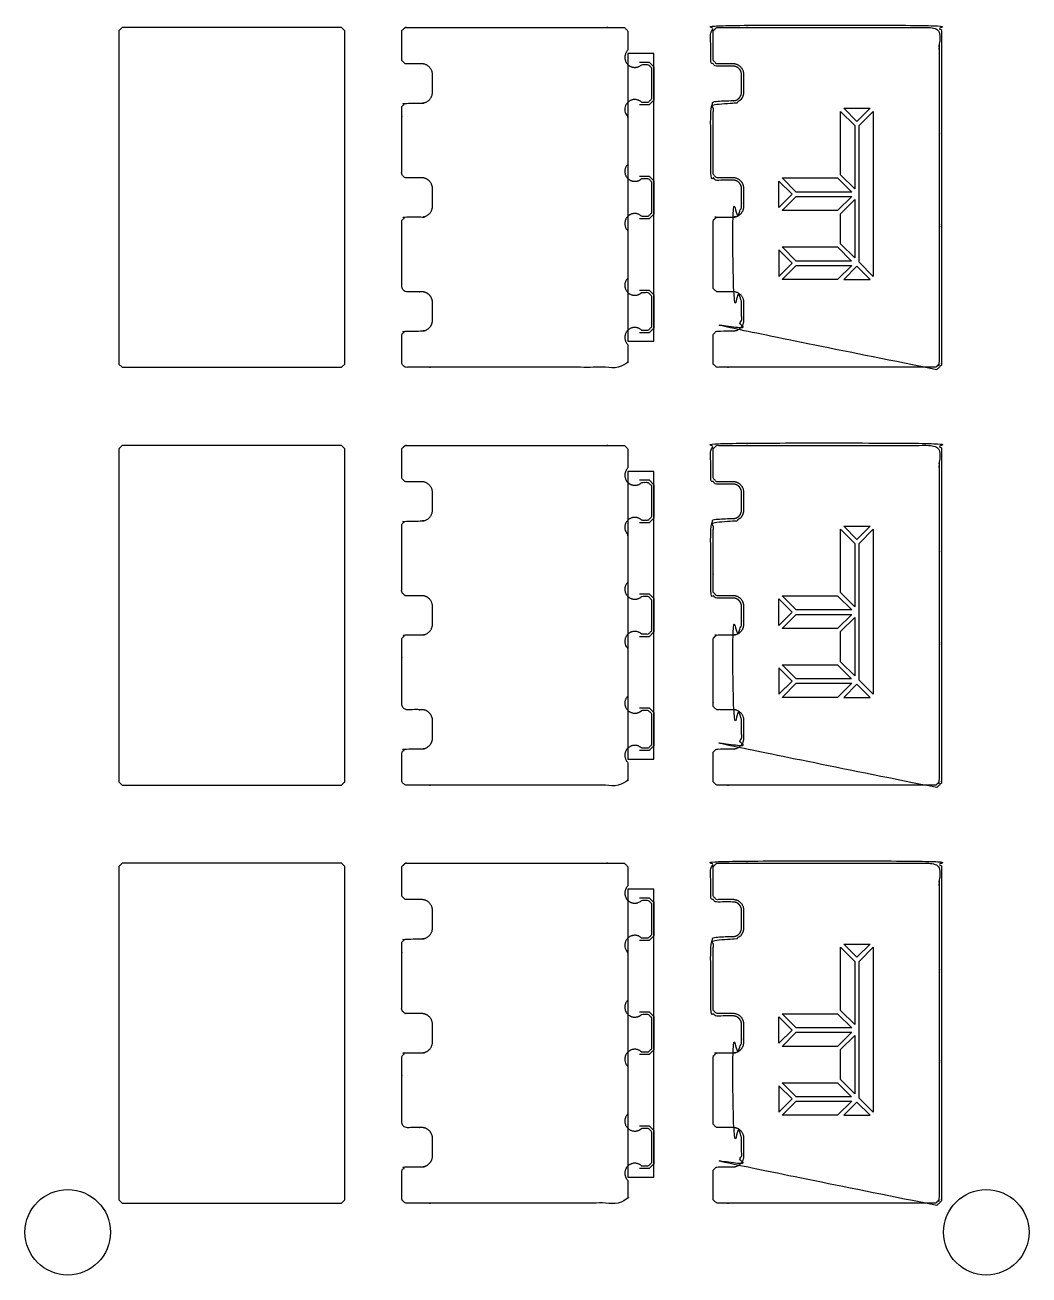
# Model space of a CAD drawing. Header units: millimetres. Extents: x 6 to 413, y 3 to 1248.
# Drawn here: x 202 to 413.3, y 2.7 to 265.9 of the extents above; entities that cross this region are included whole.
import ezdxf

# ---------------------------------------------------------------- set-up
doc = ezdxf.new("R2010")
doc.units = ezdxf.units.MM
doc.header["$MEASUREMENT"] = 0
for name, color, linetype, true_color in [('Cutout - outside - 4mm bit', 18, 'Continuous', 0x000000), ('HOLD DOWN', 40, 'Continuous', 0xffbf00), ('Pocket 0.5mm', 15, 'Continuous', 0xbf3f3f), ('V bit - on - 1.7mm depth', 254, 'Continuous', 0xbfbfff), ('V bit - on -1.2mm depth', 4, 'Continuous', 0x00ffff), ('V-Carve F', 3, 'Continuous', 0x00ff00)]:
    doc.layers.add(name, color=color, linetype=linetype, true_color=true_color)

msp = doc.modelspace()

# ---------------------------------------------------------------- linework, layer by layer
at = {"layer": 'Cutout - outside - 4mm bit'}
for p, q in [((222.42, 265.36), (221.72, 264.66)), ((221.72, 264.66), (221.72, 194.5)), ((268.58, 265.36), (222.42, 265.36)), ((269.28, 264.66), (268.58, 265.36)), ((269.28, 194.5), (269.28, 264.66)), ((221.72, 194.5), (222.42, 193.8)), ((222.42, 193.8), (268.58, 193.8)), ((268.58, 193.8), (269.28, 194.5)), ((222.42, 177.36), (221.72, 176.66)), ((221.72, 176.66), (221.72, 106.5)), ((268.58, 177.36), (222.42, 177.36)), ((269.28, 176.66), (268.58, 177.36)), ((269.28, 106.5), (269.28, 176.66)), ((221.72, 106.5), (222.42, 105.8)), ((222.42, 105.8), (268.58, 105.8)), ((268.58, 105.8), (269.28, 106.5)), ((222.42, 89.36), (221.72, 88.66)), ((221.72, 88.66), (221.72, 18.5)), ((268.58, 89.36), (222.42, 89.36)), ((269.28, 88.66), (268.58, 89.36)), ((269.28, 18.5), (269.28, 88.66)), ((221.72, 18.5), (222.42, 17.8)), ((268.58, 17.8), (269.28, 18.5)), ((222.42, 17.8), (268.58, 17.8))]:
    msp.add_line(p, q, dxfattribs=at)
for points, weights, knots in [([(287.74, 255.43), (287.74, 253.58), (287.74, 251.78), (287.74, 249.45), (285.46, 249.45), (283.77, 249.45), (281.98, 249.45), (281.63, 249.1), (281.28, 248.75), (281.28, 241.58), (281.28, 234.41), (281.63, 234.06), (281.98, 233.71), (283.72, 233.71), (285.46, 233.71), (287.74, 233.71), (287.74, 231.43), (287.74, 229.58), (287.74, 227.78), (287.74, 225.45), (285.46, 225.45), (283.77, 225.45), (281.98, 225.45), (281.63, 225.1), (281.28, 224.75), (281.28, 217.58), (281.28, 210.41), (281.63, 210.06), (281.98, 209.71), (283.72, 209.71), (285.46, 209.71), (287.74, 209.71), (287.74, 207.43), (287.74, 205.58), (287.74, 203.78), (287.74, 201.45), (285.46, 201.45), (283.77, 201.45), (281.98, 201.45), (281.63, 201.1), (281.28, 200.75), (281.28, 197.65), (281.28, 194.5), (281.63, 194.15), (281.98, 193.8), (305.06, 193.8), (328.14, 193.8), (328.49, 194.15), (328.84, 194.5), (328.84, 196.56), (328.84, 198.61), (327.36, 200.1), (328.84, 201.58), (330.33, 203.07), (331.81, 201.58), (332.48, 201.58), (333.14, 201.58), (333.49, 201.93), (333.84, 202.28), (333.84, 205.58), (333.84, 208.88), (333.49, 209.23), (333.14, 209.58), (332.48, 209.58), (331.81, 209.58), (330.33, 208.1), (328.84, 209.58), (327.36, 211.07), (328.84, 212.55), (328.84, 217.58), (328.84, 222.61), (327.36, 224.1), (328.84, 225.58), (330.33, 227.07), (331.81, 225.58), (332.48, 225.58), (333.14, 225.58), (333.49, 225.93), (333.84, 226.28), (333.84, 229.58), (333.84, 232.88), (333.49, 233.23), (333.14, 233.58), (332.48, 233.58), (331.81, 233.58), (330.33, 232.1), (328.84, 233.58), (327.36, 235.07), (328.84, 236.55), (328.84, 241.58), (328.84, 246.61), (327.36, 248.1), (328.84, 249.58), (330.33, 251.07), (331.81, 249.58), (332.48, 249.58), (333.14, 249.58), (333.49, 249.93), (333.84, 250.28), (333.84, 253.58), (333.84, 256.88), (333.49, 257.23), (333.14, 257.58), (332.48, 257.58), (331.81, 257.58), (330.33, 256.1), (328.84, 257.58), (327.36, 259.07), (328.84, 260.55), (328.84, 262.61), (328.84, 264.66), (328.49, 265.01), (328.14, 265.36), (305.06, 265.36), (281.98, 265.36), (281.63, 265.01), (281.28, 264.66), (281.28, 261.51), (281.28, 258.41), (281.63, 258.06), (281.98, 257.71), (283.72, 257.71), (285.46, 257.71), (287.74, 257.71), (287.74, 255.43)], [1, 1, 1, 0.707106781187, 1, 1, 1, 1, 1, 1, 1, 1, 1, 1, 1, 0.707106781187, 1, 1, 1, 0.707106781187, 1, 1, 1, 1, 1, 1, 1, 1, 1, 1, 1, 0.707106781187, 1, 1, 1, 0.707106781187, 1, 1, 1, 1, 1, 1, 1, 1, 1, 1, 1, 1, 1, 1, 1, 0.707106781187, 1, 0.707106781187, 1, 1, 1, 1, 1, 1, 1, 1, 1, 1, 1, 0.707106781187, 1, 0.707106781187, 1, 1, 1, 0.707106781187, 1, 0.707106781187, 1, 1, 1, 1, 1, 1, 1, 1, 1, 1, 1, 0.707106781187, 1, 0.707106781187, 1, 1, 1, 0.707106781187, 1, 0.707106781187, 1, 1, 1, 1, 1, 1, 1, 1, 1, 1, 1, 0.707106781187, 1, 0.707106781187, 1, 1, 1, 1, 1, 1, 1, 1, 1, 1, 1, 1, 1, 1, 1, 0.707106781187, 1], [268.206441, 268.206441, 268.206441, 272.453172, 272.453172, 276.529741, 276.529741, 276.595437, 276.595437, 277.585386, 277.585386, 292.025386, 292.025386, 293.015336, 293.015336, 295.18529, 295.18529, 299.261858, 299.261858, 303.508589, 303.508589, 307.585158, 307.585158, 307.650854, 307.650854, 308.640803, 308.640803, 323.080803, 323.080803, 324.070753, 324.070753, 326.240707, 326.240707, 330.317275, 330.317275, 334.564006, 334.564006, 338.640575, 338.640575, 338.706271, 338.706271, 339.69622, 339.69622, 345.99622, 345.99622, 346.98617, 346.98617, 393.14617, 393.14617, 394.136119, 394.136119, 398.246271, 398.246271, 401.544943, 401.544943, 404.843615, 404.843615, 405.907737, 405.907737, 406.897686, 406.897686, 413.497686, 413.497686, 414.487636, 414.487636, 415.551757, 415.551757, 418.850429, 418.850429, 422.149101, 422.149101, 432.209404, 432.209404, 435.508077, 435.508077, 438.806749, 438.806749, 439.87087, 439.87087, 440.86082, 440.86082, 447.46082, 447.46082, 448.450769, 448.450769, 449.51489, 449.51489, 452.813563, 452.813563, 456.112235, 456.112235, 466.172538, 466.172538, 469.47121, 469.47121, 472.769883, 472.769883, 473.834004, 473.834004, 474.823953, 474.823953, 481.423953, 481.423953, 482.413903, 482.413903, 483.478024, 483.478024, 486.776696, 486.776696, 490.075369, 490.075369, 494.18552, 494.18552, 495.17547, 495.17547, 541.33547, 541.33547, 542.325419, 542.325419, 548.625419, 548.625419, 549.615369, 549.615369, 551.785323, 551.785323, 555.861891, 555.861891, 555.861891]), ([(393.7, 193.8), (394.05, 194.15), (394.4, 194.5), (394.4, 229.58), (394.4, 264.66), (394.05, 265.01), (393.7, 265.36), (370.62, 265.36), (347.54, 265.36), (347.19, 265.01), (346.84, 264.66), (346.84, 261.51), (346.84, 258.41), (347.19, 258.06), (347.54, 257.71), (349.28, 257.71), (351.02, 257.71), (353.3, 257.71), (353.3, 255.43), (353.3, 253.58), (353.3, 251.78), (353.3, 249.45), (351.02, 249.45), (349.28, 249.45), (347.54, 249.45), (347.19, 249.1), (346.84, 248.75), (346.84, 241.58), (346.84, 234.41), (347.19, 234.06), (347.54, 233.71), (349.28, 233.71), (351.02, 233.71), (353.3, 233.71), (353.3, 231.43), (353.3, 229.58), (353.3, 227.78), (353.3, 225.45), (351.02, 225.45), (349.28, 225.45), (347.54, 225.45), (347.19, 225.1), (346.84, 224.75), (346.84, 217.58), (346.84, 210.41), (347.19, 210.06), (347.54, 209.71), (349.28, 209.71), (351.02, 209.71), (353.3, 209.71), (353.3, 207.43), (353.3, 205.58), (353.3, 203.78), (353.3, 201.45), (351.02, 201.45), (349.28, 201.45), (347.54, 201.45), (347.19, 201.1), (346.84, 200.75), (346.84, 197.65), (346.84, 194.5), (347.19, 194.15), (347.54, 193.8), (370.62, 193.8), (393.7, 193.8)], [1, 1, 1, 1, 1, 1, 1, 1, 1, 1, 1, 1, 1, 1, 1, 1, 1, 0.707106781187, 1, 1, 1, 0.707106781187, 1, 1, 1, 1, 1, 1, 1, 1, 1, 1, 1, 0.707106781187, 1, 1, 1, 0.707106781187, 1, 1, 1, 1, 1, 1, 1, 1, 1, 1, 1, 0.707106781187, 1, 1, 1, 0.707106781187, 1, 1, 1, 1, 1, 1, 1, 1, 1, 1, 1], [363.256769, 363.256769, 363.256769, 364.246718, 364.246718, 434.406718, 434.406718, 435.396668, 435.396668, 481.556668, 481.556668, 482.546617, 482.546617, 488.846617, 488.846617, 489.836567, 489.836567, 492.006521, 492.006521, 496.08309, 496.08309, 500.32982, 500.32982, 504.406389, 504.406389, 504.472085, 504.472085, 505.462034, 505.462034, 519.902034, 519.902034, 520.891984, 520.891984, 523.061938, 523.061938, 527.138507, 527.138507, 531.385237, 531.385237, 535.461806, 535.461806, 535.527502, 535.527502, 536.517452, 536.517452, 550.957452, 550.957452, 551.947401, 551.947401, 554.117355, 554.117355, 558.193924, 558.193924, 562.440654, 562.440654, 566.517223, 566.517223, 566.582919, 566.582919, 567.572869, 567.572869, 573.872869, 573.872869, 574.862818, 574.862818, 621.022818, 621.022818, 621.022818]), ([(287.74, 167.43), (287.74, 165.58), (287.74, 163.78), (287.74, 161.45), (285.46, 161.45), (283.77, 161.45), (281.98, 161.45), (281.63, 161.1), (281.28, 160.75), (281.28, 153.58), (281.28, 146.41), (281.63, 146.06), (281.98, 145.71), (283.72, 145.71), (285.46, 145.71), (287.74, 145.71), (287.74, 143.43), (287.74, 141.58), (287.74, 139.78), (287.74, 137.45), (285.46, 137.45), (283.77, 137.45), (281.98, 137.45), (281.63, 137.1), (281.28, 136.75), (281.28, 129.58), (281.28, 122.41), (281.63, 122.06), (281.98, 121.71), (283.72, 121.71), (285.46, 121.71), (287.74, 121.71), (287.74, 119.43), (287.74, 117.58), (287.74, 115.78), (287.74, 113.45), (285.46, 113.45), (283.77, 113.45), (281.98, 113.45), (281.63, 113.1), (281.28, 112.75), (281.28, 109.65), (281.28, 106.5), (281.63, 106.15), (281.98, 105.8), (305.06, 105.8), (328.14, 105.8), (328.49, 106.15), (328.84, 106.5), (328.84, 108.56), (328.84, 110.61), (327.36, 112.1), (328.84, 113.58), (330.33, 115.07), (331.81, 113.58), (332.48, 113.58), (333.14, 113.58), (333.49, 113.93), (333.84, 114.28), (333.84, 117.58), (333.84, 120.88), (333.49, 121.23), (333.14, 121.58), (332.48, 121.58), (331.81, 121.58), (330.33, 120.1), (328.84, 121.58), (327.36, 123.07), (328.84, 124.55), (328.84, 129.58), (328.84, 134.61), (327.36, 136.1), (328.84, 137.58), (330.33, 139.07), (331.81, 137.58), (332.48, 137.58), (333.14, 137.58), (333.49, 137.93), (333.84, 138.28), (333.84, 141.58), (333.84, 144.88), (333.49, 145.23), (333.14, 145.58), (332.48, 145.58), (331.81, 145.58), (330.33, 144.1), (328.84, 145.58), (327.36, 147.07), (328.84, 148.55), (328.84, 153.58), (328.84, 158.61), (327.36, 160.1), (328.84, 161.58), (330.33, 163.07), (331.81, 161.58), (332.48, 161.58), (333.14, 161.58), (333.49, 161.93), (333.84, 162.28), (333.84, 165.58), (333.84, 168.88), (333.49, 169.23), (333.14, 169.58), (332.48, 169.58), (331.81, 169.58), (330.33, 168.1), (328.84, 169.58), (327.36, 171.07), (328.84, 172.55), (328.84, 174.61), (328.84, 176.66), (328.49, 177.01), (328.14, 177.36), (305.06, 177.36), (281.98, 177.36), (281.63, 177.01), (281.28, 176.66), (281.28, 173.51), (281.28, 170.41), (281.63, 170.06), (281.98, 169.71), (283.72, 169.71), (285.46, 169.71), (287.74, 169.71), (287.74, 167.43)], [1, 1, 1, 0.707106781187, 1, 1, 1, 1, 1, 1, 1, 1, 1, 1, 1, 0.707106781187, 1, 1, 1, 0.707106781187, 1, 1, 1, 1, 1, 1, 1, 1, 1, 1, 1, 0.707106781187, 1, 1, 1, 0.707106781187, 1, 1, 1, 1, 1, 1, 1, 1, 1, 1, 1, 1, 1, 1, 1, 0.707106781187, 1, 0.707106781187, 1, 1, 1, 1, 1, 1, 1, 1, 1, 1, 1, 0.707106781187, 1, 0.707106781187, 1, 1, 1, 0.707106781187, 1, 0.707106781187, 1, 1, 1, 1, 1, 1, 1, 1, 1, 1, 1, 0.707106781187, 1, 0.707106781187, 1, 1, 1, 0.707106781187, 1, 0.707106781187, 1, 1, 1, 1, 1, 1, 1, 1, 1, 1, 1, 0.707106781187, 1, 0.707106781187, 1, 1, 1, 1, 1, 1, 1, 1, 1, 1, 1, 1, 1, 1, 1, 0.707106781187, 1], [268.206441, 268.206441, 268.206441, 272.453172, 272.453172, 276.529741, 276.529741, 276.595437, 276.595437, 277.585386, 277.585386, 292.025386, 292.025386, 293.015336, 293.015336, 295.18529, 295.18529, 299.261858, 299.261858, 303.508589, 303.508589, 307.585158, 307.585158, 307.650854, 307.650854, 308.640803, 308.640803, 323.080803, 323.080803, 324.070753, 324.070753, 326.240707, 326.240707, 330.317275, 330.317275, 334.564006, 334.564006, 338.640575, 338.640575, 338.706271, 338.706271, 339.69622, 339.69622, 345.99622, 345.99622, 346.98617, 346.98617, 393.14617, 393.14617, 394.136119, 394.136119, 398.246271, 398.246271, 401.544943, 401.544943, 404.843615, 404.843615, 405.907737, 405.907737, 406.897686, 406.897686, 413.497686, 413.497686, 414.487636, 414.487636, 415.551757, 415.551757, 418.850429, 418.850429, 422.149101, 422.149101, 432.209404, 432.209404, 435.508077, 435.508077, 438.806749, 438.806749, 439.87087, 439.87087, 440.86082, 440.86082, 447.46082, 447.46082, 448.450769, 448.450769, 449.51489, 449.51489, 452.813563, 452.813563, 456.112235, 456.112235, 466.172538, 466.172538, 469.47121, 469.47121, 472.769883, 472.769883, 473.834004, 473.834004, 474.823953, 474.823953, 481.423953, 481.423953, 482.413903, 482.413903, 483.478024, 483.478024, 486.776696, 486.776696, 490.075369, 490.075369, 494.18552, 494.18552, 495.17547, 495.17547, 541.33547, 541.33547, 542.325419, 542.325419, 548.625419, 548.625419, 549.615369, 549.615369, 551.785323, 551.785323, 555.861891, 555.861891, 555.861891]), ([(393.7, 105.8), (394.05, 106.15), (394.4, 106.5), (394.4, 141.58), (394.4, 176.66), (394.05, 177.01), (393.7, 177.36), (370.62, 177.36), (347.54, 177.36), (347.19, 177.01), (346.84, 176.66), (346.84, 173.51), (346.84, 170.41), (347.19, 170.06), (347.54, 169.71), (349.28, 169.71), (351.02, 169.71), (353.3, 169.71), (353.3, 167.43), (353.3, 165.58), (353.3, 163.78), (353.3, 161.45), (351.02, 161.45), (349.28, 161.45), (347.54, 161.45), (347.19, 161.1), (346.84, 160.75), (346.84, 153.58), (346.84, 146.41), (347.19, 146.06), (347.54, 145.71), (349.28, 145.71), (351.02, 145.71), (353.3, 145.71), (353.3, 143.43), (353.3, 141.58), (353.3, 139.78), (353.3, 137.45), (351.02, 137.45), (349.28, 137.45), (347.54, 137.45), (347.19, 137.1), (346.84, 136.75), (346.84, 129.58), (346.84, 122.41), (347.19, 122.06), (347.54, 121.71), (349.28, 121.71), (351.02, 121.71), (353.3, 121.71), (353.3, 119.43), (353.3, 117.58), (353.3, 115.78), (353.3, 113.45), (351.02, 113.45), (349.28, 113.45), (347.54, 113.45), (347.19, 113.1), (346.84, 112.75), (346.84, 109.65), (346.84, 106.5), (347.19, 106.15), (347.54, 105.8), (370.62, 105.8), (393.7, 105.8)], [1, 1, 1, 1, 1, 1, 1, 1, 1, 1, 1, 1, 1, 1, 1, 1, 1, 0.707106781187, 1, 1, 1, 0.707106781187, 1, 1, 1, 1, 1, 1, 1, 1, 1, 1, 1, 0.707106781187, 1, 1, 1, 0.707106781187, 1, 1, 1, 1, 1, 1, 1, 1, 1, 1, 1, 0.707106781187, 1, 1, 1, 0.707106781187, 1, 1, 1, 1, 1, 1, 1, 1, 1, 1, 1], [363.256769, 363.256769, 363.256769, 364.246718, 364.246718, 434.406718, 434.406718, 435.396668, 435.396668, 481.556668, 481.556668, 482.546617, 482.546617, 488.846617, 488.846617, 489.836567, 489.836567, 492.006521, 492.006521, 496.08309, 496.08309, 500.32982, 500.32982, 504.406389, 504.406389, 504.472085, 504.472085, 505.462034, 505.462034, 519.902034, 519.902034, 520.891984, 520.891984, 523.061938, 523.061938, 527.138507, 527.138507, 531.385237, 531.385237, 535.461806, 535.461806, 535.527502, 535.527502, 536.517452, 536.517452, 550.957452, 550.957452, 551.947401, 551.947401, 554.117355, 554.117355, 558.193924, 558.193924, 562.440654, 562.440654, 566.517223, 566.517223, 566.582919, 566.582919, 567.572869, 567.572869, 573.872869, 573.872869, 574.862818, 574.862818, 621.022818, 621.022818, 621.022818]), ([(287.74, 79.43), (287.74, 77.58), (287.74, 75.78), (287.74, 73.45), (285.46, 73.45), (283.77, 73.45), (281.98, 73.45), (281.63, 73.1), (281.28, 72.75), (281.28, 65.58), (281.28, 58.41), (281.63, 58.06), (281.98, 57.71), (283.72, 57.71), (285.46, 57.71), (287.74, 57.71), (287.74, 55.43), (287.74, 53.58), (287.74, 51.78), (287.74, 49.45), (285.46, 49.45), (283.77, 49.45), (281.98, 49.45), (281.63, 49.1), (281.28, 48.75), (281.28, 41.58), (281.28, 34.41), (281.63, 34.06), (281.98, 33.71), (283.72, 33.71), (285.46, 33.71), (287.74, 33.71), (287.74, 31.43), (287.74, 29.58), (287.74, 27.78), (287.74, 25.45), (285.46, 25.45), (283.77, 25.45), (281.98, 25.45), (281.63, 25.1), (281.28, 24.75), (281.28, 21.65), (281.28, 18.5), (281.63, 18.15), (281.98, 17.8), (305.06, 17.8), (328.14, 17.8), (328.49, 18.15), (328.84, 18.5), (328.84, 20.56), (328.84, 22.61), (327.36, 24.1), (328.84, 25.58), (330.33, 27.07), (331.81, 25.58), (332.48, 25.58), (333.14, 25.58), (333.49, 25.93), (333.84, 26.28), (333.84, 29.58), (333.84, 32.88), (333.49, 33.23), (333.14, 33.58), (332.48, 33.58), (331.81, 33.58), (330.33, 32.1), (328.84, 33.58), (327.36, 35.07), (328.84, 36.55), (328.84, 41.58), (328.84, 46.61), (327.36, 48.1), (328.84, 49.58), (330.33, 51.07), (331.81, 49.58), (332.48, 49.58), (333.14, 49.58), (333.49, 49.93), (333.84, 50.28), (333.84, 53.58), (333.84, 56.88), (333.49, 57.23), (333.14, 57.58), (332.48, 57.58), (331.81, 57.58), (330.33, 56.1), (328.84, 57.58), (327.36, 59.07), (328.84, 60.55), (328.84, 65.58), (328.84, 70.61), (327.36, 72.1), (328.84, 73.58), (330.33, 75.07), (331.81, 73.58), (332.48, 73.58), (333.14, 73.58), (333.49, 73.93), (333.84, 74.28), (333.84, 77.58), (333.84, 80.88), (333.49, 81.23), (333.14, 81.58), (332.48, 81.58), (331.81, 81.58), (330.33, 80.1), (328.84, 81.58), (327.36, 83.07), (328.84, 84.55), (328.84, 86.61), (328.84, 88.66), (328.49, 89.01), (328.14, 89.36), (305.06, 89.36), (281.98, 89.36), (281.63, 89.01), (281.28, 88.66), (281.28, 85.51), (281.28, 82.41), (281.63, 82.06), (281.98, 81.71), (283.72, 81.71), (285.46, 81.71), (287.74, 81.71), (287.74, 79.43)], [1, 1, 1, 0.707106781187, 1, 1, 1, 1, 1, 1, 1, 1, 1, 1, 1, 0.707106781187, 1, 1, 1, 0.707106781187, 1, 1, 1, 1, 1, 1, 1, 1, 1, 1, 1, 0.707106781187, 1, 1, 1, 0.707106781187, 1, 1, 1, 1, 1, 1, 1, 1, 1, 1, 1, 1, 1, 1, 1, 0.707106781187, 1, 0.707106781187, 1, 1, 1, 1, 1, 1, 1, 1, 1, 1, 1, 0.707106781187, 1, 0.707106781187, 1, 1, 1, 0.707106781187, 1, 0.707106781187, 1, 1, 1, 1, 1, 1, 1, 1, 1, 1, 1, 0.707106781187, 1, 0.707106781187, 1, 1, 1, 0.707106781187, 1, 0.707106781187, 1, 1, 1, 1, 1, 1, 1, 1, 1, 1, 1, 0.707106781187, 1, 0.707106781187, 1, 1, 1, 1, 1, 1, 1, 1, 1, 1, 1, 1, 1, 1, 1, 0.707106781187, 1], [268.206441, 268.206441, 268.206441, 272.453172, 272.453172, 276.529741, 276.529741, 276.595437, 276.595437, 277.585386, 277.585386, 292.025386, 292.025386, 293.015336, 293.015336, 295.18529, 295.18529, 299.261858, 299.261858, 303.508589, 303.508589, 307.585158, 307.585158, 307.650854, 307.650854, 308.640803, 308.640803, 323.080803, 323.080803, 324.070753, 324.070753, 326.240707, 326.240707, 330.317275, 330.317275, 334.564006, 334.564006, 338.640575, 338.640575, 338.706271, 338.706271, 339.69622, 339.69622, 345.99622, 345.99622, 346.98617, 346.98617, 393.14617, 393.14617, 394.136119, 394.136119, 398.246271, 398.246271, 401.544943, 401.544943, 404.843615, 404.843615, 405.907737, 405.907737, 406.897686, 406.897686, 413.497686, 413.497686, 414.487636, 414.487636, 415.551757, 415.551757, 418.850429, 418.850429, 422.149101, 422.149101, 432.209404, 432.209404, 435.508077, 435.508077, 438.806749, 438.806749, 439.87087, 439.87087, 440.86082, 440.86082, 447.46082, 447.46082, 448.450769, 448.450769, 449.51489, 449.51489, 452.813563, 452.813563, 456.112235, 456.112235, 466.172538, 466.172538, 469.47121, 469.47121, 472.769883, 472.769883, 473.834004, 473.834004, 474.823953, 474.823953, 481.423953, 481.423953, 482.413903, 482.413903, 483.478024, 483.478024, 486.776696, 486.776696, 490.075369, 490.075369, 494.18552, 494.18552, 495.17547, 495.17547, 541.33547, 541.33547, 542.325419, 542.325419, 548.625419, 548.625419, 549.615369, 549.615369, 551.785323, 551.785323, 555.861891, 555.861891, 555.861891]), ([(393.7, 17.8), (394.05, 18.15), (394.4, 18.5), (394.4, 53.58), (394.4, 88.66), (394.05, 89.01), (393.7, 89.36), (370.62, 89.36), (347.54, 89.36), (347.19, 89.01), (346.84, 88.66), (346.84, 85.51), (346.84, 82.41), (347.19, 82.06), (347.54, 81.71), (349.28, 81.71), (351.02, 81.71), (353.3, 81.71), (353.3, 79.43), (353.3, 77.58), (353.3, 75.78), (353.3, 73.45), (351.02, 73.45), (349.28, 73.45), (347.54, 73.45), (347.19, 73.1), (346.84, 72.75), (346.84, 65.58), (346.84, 58.41), (347.19, 58.06), (347.54, 57.71), (349.28, 57.71), (351.02, 57.71), (353.3, 57.71), (353.3, 55.43), (353.3, 53.58), (353.3, 51.78), (353.3, 49.45), (351.02, 49.45), (349.28, 49.45), (347.54, 49.45), (347.19, 49.1), (346.84, 48.75), (346.84, 41.58), (346.84, 34.41), (347.19, 34.06), (347.54, 33.71), (349.28, 33.71), (351.02, 33.71), (353.3, 33.71), (353.3, 31.43), (353.3, 29.58), (353.3, 27.78), (353.3, 25.45), (351.02, 25.45), (349.28, 25.45), (347.54, 25.45), (347.19, 25.1), (346.84, 24.75), (346.84, 21.65), (346.84, 18.5), (347.19, 18.15), (347.54, 17.8), (370.62, 17.8), (393.7, 17.8)], [1, 1, 1, 1, 1, 1, 1, 1, 1, 1, 1, 1, 1, 1, 1, 1, 1, 0.707106781187, 1, 1, 1, 0.707106781187, 1, 1, 1, 1, 1, 1, 1, 1, 1, 1, 1, 0.707106781187, 1, 1, 1, 0.707106781187, 1, 1, 1, 1, 1, 1, 1, 1, 1, 1, 1, 0.707106781187, 1, 1, 1, 0.707106781187, 1, 1, 1, 1, 1, 1, 1, 1, 1, 1, 1], [363.256769, 363.256769, 363.256769, 364.246718, 364.246718, 434.406718, 434.406718, 435.396668, 435.396668, 481.556668, 481.556668, 482.546617, 482.546617, 488.846617, 488.846617, 489.836567, 489.836567, 492.006521, 492.006521, 496.08309, 496.08309, 500.32982, 500.32982, 504.406389, 504.406389, 504.472085, 504.472085, 505.462034, 505.462034, 519.902034, 519.902034, 520.891984, 520.891984, 523.061938, 523.061938, 527.138507, 527.138507, 531.385237, 531.385237, 535.461806, 535.461806, 535.527502, 535.527502, 536.517452, 536.517452, 550.957452, 550.957452, 551.947401, 551.947401, 554.117355, 554.117355, 558.193924, 558.193924, 562.440654, 562.440654, 566.517223, 566.517223, 566.582919, 566.582919, 567.572869, 567.572869, 573.872869, 573.872869, 574.862818, 574.862818, 621.022818, 621.022818, 621.022818])]:
    msp.add_rational_spline(points, weights, degree=2, knots=knots, dxfattribs=at)
at = {"layer": 'HOLD DOWN'}
for centre in [(210.95, 11.66), (404.32, 11.66)]:
    msp.add_circle(centre, 9, dxfattribs=at)
at = {"layer": 'Pocket 0.5mm'}
for points in [[(328.84, 259.88), (328.84, 199.28), (334.34, 199.28), (334.34, 259.88)], [(328.84, 171.88), (328.84, 111.28), (334.34, 111.28), (334.34, 171.88)], [(328.84, 83.88), (328.84, 23.28), (334.34, 23.28), (334.34, 83.88)]]:
    msp.add_lwpolyline(points, close=True, dxfattribs=at)
at = {"layer": 'V bit - on - 1.7mm depth'}
for p, q in [((331.31, 258.08), (333.35, 258.08)), ((333.35, 258.08), (334.34, 257.09)), ((334.34, 257.09), (334.34, 250.07)), ((334.34, 250.07), (333.35, 249.08)), ((333.35, 249.08), (331.31, 249.08)), ((331.31, 234.08), (333.35, 234.08)), ((333.35, 234.08), (334.34, 233.09)), ((334.34, 233.09), (334.34, 226.07)), ((333.35, 225.08), (331.31, 225.08)), ((334.34, 226.07), (333.35, 225.08)), ((331.31, 210.08), (333.35, 210.08)), ((333.35, 210.08), (334.34, 209.09)), ((334.34, 209.09), (334.34, 202.07)), ((333.35, 201.08), (331.31, 201.08)), ((334.34, 202.07), (333.35, 201.08)), ((331.31, 170.08), (333.35, 170.08)), ((333.35, 170.08), (334.34, 169.09)), ((334.34, 169.09), (334.34, 162.07)), ((333.35, 161.08), (331.31, 161.08)), ((334.34, 162.07), (333.35, 161.08)), ((331.31, 146.08), (333.35, 146.08)), ((333.35, 146.08), (334.34, 145.09)), ((334.34, 145.09), (334.34, 138.07)), ((333.35, 137.08), (331.31, 137.08)), ((334.34, 138.07), (333.35, 137.08)), ((331.31, 122.08), (333.35, 122.08)), ((333.35, 122.08), (334.34, 121.09)), ((334.34, 121.09), (334.34, 114.07)), ((334.34, 114.07), (333.35, 113.08)), ((333.35, 113.08), (331.31, 113.08)), ((331.31, 82.08), (333.35, 82.08)), ((333.35, 82.08), (334.34, 81.09)), ((334.34, 81.09), (334.34, 74.07)), ((334.34, 74.07), (333.35, 73.08)), ((333.35, 73.08), (331.31, 73.08)), ((331.31, 58.08), (333.35, 58.08)), ((333.35, 58.08), (334.34, 57.09)), ((334.34, 57.09), (334.34, 50.07)), ((334.34, 50.07), (333.35, 49.08)), ((333.35, 49.08), (331.31, 49.08)), ((331.31, 34.08), (333.35, 34.08)), ((333.35, 34.08), (334.34, 33.09)), ((334.34, 33.09), (334.34, 26.07)), ((333.35, 25.08), (331.31, 25.08)), ((334.34, 26.07), (333.35, 25.08))]:
    msp.add_line(p, q, dxfattribs=at)
at = {"layer": 'V bit - on -1.2mm depth'}
for points in [[(393.91, 193.3), (394.41, 193.8), (394.9, 194.29), (394.9, 229.58), (394.9, 264.87), (394.41, 265.36), (393.91, 265.86), (370.62, 265.86), (347.34, 265.86), (346.84, 265.36), (346.34, 264.87), (346.34, 261.51), (346.34, 258.2), (346.84, 257.71), (347.34, 257.21), (349.18, 257.21), (351.02, 257.21), (352.8, 257.21), (352.8, 255.43), (352.8, 253.58), (352.8, 251.78), (352.8, 249.95), (351.02, 249.95), (349.18, 249.95), (347.34, 249.95), (346.84, 249.45), (346.34, 248.96), (346.34, 241.58), (346.34, 234.2), (346.84, 233.71), (347.34, 233.21), (349.18, 233.21), (351.02, 233.21), (352.8, 233.21), (352.8, 231.43), (352.8, 229.58), (352.8, 227.78), (352.8, 225.95), (351.02, 225.95), (349.18, 225.95), (347.34, 225.95), (346.84, 225.45), (346.34, 224.96), (346.34, 217.58), (346.34, 210.2), (346.84, 209.71), (347.34, 209.21), (349.18, 209.21), (351.02, 209.21), (352.8, 209.21), (352.8, 207.43), (352.8, 205.58), (352.8, 203.78), (352.8, 201.95), (351.02, 201.95), (349.18, 201.95), (347.34, 201.95), (346.84, 201.45), (346.34, 200.96), (346.34, 197.65), (346.34, 194.29), (346.84, 193.8), (347.34, 193.3), (370.62, 193.3), (393.91, 193.3)], [(393.91, 105.3), (394.41, 105.8), (394.9, 106.29), (394.9, 141.58), (394.9, 176.87), (394.41, 177.36), (393.91, 177.86), (370.62, 177.86), (347.34, 177.86), (346.84, 177.36), (346.34, 176.87), (346.34, 173.51), (346.34, 170.2), (346.84, 169.71), (347.34, 169.21), (349.18, 169.21), (351.02, 169.21), (352.8, 169.21), (352.8, 167.43), (352.8, 165.58), (352.8, 163.78), (352.8, 161.95), (351.02, 161.95), (349.18, 161.95), (347.34, 161.95), (346.84, 161.45), (346.34, 160.96), (346.34, 153.58), (346.34, 146.2), (346.84, 145.71), (347.34, 145.21), (349.18, 145.21), (351.02, 145.21), (352.8, 145.21), (352.8, 143.43), (352.8, 141.58), (352.8, 139.78), (352.8, 137.95), (351.02, 137.95), (349.18, 137.95), (347.34, 137.95), (346.84, 137.45), (346.34, 136.96), (346.34, 129.58), (346.34, 122.2), (346.84, 121.71), (347.34, 121.21), (349.18, 121.21), (351.02, 121.21), (352.8, 121.21), (352.8, 119.43), (352.8, 117.58), (352.8, 115.78), (352.8, 113.95), (351.02, 113.95), (349.18, 113.95), (347.34, 113.95), (346.84, 113.45), (346.34, 112.96), (346.34, 109.65), (346.34, 106.29), (346.84, 105.8), (347.34, 105.3), (370.62, 105.3), (393.91, 105.3)], [(393.91, 17.3), (394.41, 17.8), (394.9, 18.29), (394.9, 53.58), (394.9, 88.87), (394.41, 89.36), (393.91, 89.86), (370.62, 89.86), (347.34, 89.86), (346.84, 89.36), (346.34, 88.87), (346.34, 85.51), (346.34, 82.2), (346.84, 81.71), (347.34, 81.21), (349.18, 81.21), (351.02, 81.21), (352.8, 81.21), (352.8, 79.43), (352.8, 77.58), (352.8, 75.78), (352.8, 73.95), (351.02, 73.95), (349.18, 73.95), (347.34, 73.95), (346.84, 73.45), (346.34, 72.96), (346.34, 65.58), (346.34, 58.2), (346.84, 57.71), (347.34, 57.21), (349.18, 57.21), (351.02, 57.21), (352.8, 57.21), (352.8, 55.43), (352.8, 53.58), (352.8, 51.78), (352.8, 49.95), (351.02, 49.95), (349.18, 49.95), (347.34, 49.95), (346.84, 49.45), (346.34, 48.96), (346.34, 41.58), (346.34, 34.2), (346.84, 33.71), (347.34, 33.21), (349.18, 33.21), (351.02, 33.21), (352.8, 33.21), (352.8, 31.43), (352.8, 29.58), (352.8, 27.78), (352.8, 25.95), (351.02, 25.95), (349.18, 25.95), (347.34, 25.95), (346.84, 25.45), (346.34, 24.96), (346.34, 21.65), (346.34, 18.29), (346.84, 17.8), (347.34, 17.3), (370.62, 17.3), (393.91, 17.3)]]:
    msp.add_rational_spline(points, [1, 1, 1, 1, 1, 1, 1, 1, 1, 1, 1, 1, 1, 1, 1, 1, 1, 0.707106781187, 1, 1, 1, 0.707106781187, 1, 1, 1, 1, 1, 1, 1, 1, 1, 1, 1, 0.707106781187, 1, 1, 1, 0.707106781187, 1, 1, 1, 1, 1, 1, 1, 1, 1, 1, 1, 0.707106781187, 1, 1, 1, 0.707106781187, 1, 1, 1, 1, 1, 1, 1, 1, 1, 1, 1], degree=2, knots=[115.144816, 115.144816, 115.144816, 115.351923, 115.351923, 188.02996, 188.02996, 188.237067, 188.237067, 188.444174, 188.444174, 188.65128, 188.65128, 188.858387, 188.858387, 189.065494, 189.065494, 189.272601, 189.272601, 193.495477, 193.495477, 197.894622, 197.894622, 202.117499, 202.117499, 202.185553, 202.185553, 202.39266, 202.39266, 202.599766, 202.599766, 202.806873, 202.806873, 203.01398, 203.01398, 207.236856, 207.236856, 211.636002, 211.636002, 215.858878, 215.858878, 215.926932, 215.926932, 216.134039, 216.134039, 216.341146, 216.341146, 216.548253, 216.548253, 216.755359, 216.755359, 220.978236, 220.978236, 225.377381, 225.377381, 229.600257, 229.600257, 229.668312, 229.668312, 229.875418, 229.875418, 230.082525, 230.082525, 230.289632, 230.289632, 230.496739, 230.496739, 230.496739], dxfattribs=at)
at = {"layer": 'V-Carve F'}
for p, q in [((373.66, 234.35), (373.66, 247.69)), ((373.66, 247.69), (376.64, 244.71)), ((377.1, 245.56), (374.31, 248.34)), ((374.31, 248.34), (379.88, 248.34)), ((379.88, 248.34), (377.1, 245.56)), ((377.56, 244.71), (380.54, 247.69)), ((380.54, 247.69), (380.54, 212.94)), ((376.64, 244.71), (376.64, 231.38)), ((377.56, 215.91), (377.56, 244.71)), ((376.64, 231.38), (373.66, 234.35)), ((360.68, 233.03), (363.48, 230.24)), ((360.68, 227.45), (360.68, 233.03)), ((364.32, 230.7), (361.34, 233.68)), ((361.34, 233.68), (373.03, 233.68)), ((373.03, 233.68), (376.01, 230.7)), ((363.48, 230.24), (360.68, 227.45)), ((361.35, 226.81), (364.32, 229.78)), ((376.01, 230.7), (364.32, 230.7)), ((364.32, 229.78), (375.99, 229.78)), ((375.99, 229.78), (373.01, 226.81)), ((373.66, 226.15), (376.64, 229.12)), ((376.64, 229.12), (376.64, 216.83)), ((373.01, 226.81), (361.35, 226.81)), ((373.66, 219.81), (373.66, 226.15)), ((363.47, 215.73), (360.68, 218.51)), ((360.68, 218.51), (360.68, 212.95)), ((364.31, 216.19), (361.34, 219.16)), ((361.34, 219.16), (373, 219.16)), ((373, 219.16), (375.97, 216.19)), ((376.64, 216.83), (373.66, 219.81)), ((375.97, 216.19), (364.31, 216.19)), ((380.54, 212.94), (377.56, 215.91)), ((360.68, 212.95), (363.47, 215.73)), ((361.32, 212.29), (364.31, 215.27)), ((364.31, 215.27), (375.99, 215.27)), ((375.99, 215.27), (373, 212.29)), ((377.09, 215.07), (374.31, 212.29)), ((379.88, 212.29), (377.09, 215.07)), ((373, 212.29), (361.32, 212.29)), ((374.31, 212.29), (379.88, 212.29)), ((373.66, 146.35), (373.66, 159.69)), ((373.66, 159.69), (376.64, 156.71)), ((377.1, 157.56), (374.31, 160.34)), ((374.31, 160.34), (379.88, 160.34)), ((379.88, 160.34), (377.1, 157.56)), ((377.56, 156.71), (380.54, 159.69)), ((380.54, 159.69), (380.54, 124.94)), ((376.64, 156.71), (376.64, 143.38)), ((377.56, 127.91), (377.56, 156.71)), ((360.68, 145.03), (363.48, 142.24)), ((360.68, 139.45), (360.68, 145.03)), ((364.32, 142.7), (361.34, 145.68)), ((361.34, 145.68), (373.03, 145.68)), ((373.03, 145.68), (376.01, 142.7)), ((376.64, 143.38), (373.66, 146.35)), ((363.48, 142.24), (360.68, 139.45)), ((376.01, 142.7), (364.32, 142.7)), ((361.35, 138.81), (364.32, 141.78)), ((364.32, 141.78), (375.99, 141.78)), ((375.99, 141.78), (373.01, 138.81)), ((373.66, 138.15), (376.64, 141.12)), ((376.64, 141.12), (376.64, 128.83)), ((373.01, 138.81), (361.35, 138.81)), ((373.66, 131.81), (373.66, 138.15)), ((376.64, 128.83), (373.66, 131.81)), ((363.47, 127.73), (360.68, 130.51)), ((360.68, 130.51), (360.68, 124.95)), ((364.31, 128.19), (361.34, 131.16)), ((361.34, 131.16), (373, 131.16)), ((373, 131.16), (375.97, 128.19)), ((360.68, 124.95), (363.47, 127.73)), ((361.32, 124.29), (364.31, 127.27)), ((375.97, 128.19), (364.31, 128.19)), ((364.31, 127.27), (375.99, 127.27)), ((375.99, 127.27), (373, 124.29)), ((377.09, 127.07), (374.31, 124.29)), ((379.88, 124.29), (377.09, 127.07)), ((380.54, 124.94), (377.56, 127.91)), ((373, 124.29), (361.32, 124.29)), ((374.31, 124.29), (379.88, 124.29)), ((373.66, 58.35), (373.66, 71.69)), ((373.66, 71.69), (376.64, 68.71)), ((377.1, 69.56), (374.31, 72.34)), ((374.31, 72.34), (379.88, 72.34)), ((379.88, 72.34), (377.1, 69.56)), ((377.56, 68.71), (380.54, 71.69)), ((380.54, 71.69), (380.54, 36.94)), ((376.64, 68.71), (376.64, 55.38)), ((377.56, 39.91), (377.56, 68.71)), ((376.64, 55.38), (373.66, 58.35)), ((360.68, 57.03), (363.48, 54.24)), ((360.68, 51.45), (360.68, 57.03)), ((364.32, 54.7), (361.34, 57.68)), ((361.34, 57.68), (373.03, 57.68)), ((373.03, 57.68), (376.01, 54.7)), ((363.48, 54.24), (360.68, 51.45)), ((361.35, 50.81), (364.32, 53.78)), ((376.01, 54.7), (364.32, 54.7)), ((364.32, 53.78), (375.99, 53.78)), ((375.99, 53.78), (373.01, 50.81)), ((373.66, 50.15), (376.64, 53.12)), ((376.64, 53.12), (376.64, 40.83)), ((373.01, 50.81), (361.35, 50.81)), ((373.66, 43.81), (373.66, 50.15)), ((363.47, 39.73), (360.68, 42.51)), ((360.68, 42.51), (360.68, 36.95)), ((364.31, 40.19), (361.34, 43.16)), ((361.34, 43.16), (373, 43.16)), ((373, 43.16), (375.97, 40.19)), ((376.64, 40.83), (373.66, 43.81)), ((360.68, 36.95), (363.47, 39.73)), ((375.97, 40.19), (364.31, 40.19)), ((380.54, 36.94), (377.56, 39.91)), ((361.32, 36.29), (364.31, 39.27)), ((364.31, 39.27), (375.99, 39.27)), ((375.99, 39.27), (373, 36.29)), ((377.09, 39.07), (374.31, 36.29)), ((379.88, 36.29), (377.09, 39.07)), ((373, 36.29), (361.32, 36.29)), ((374.31, 36.29), (379.88, 36.29))]:
    msp.add_line(p, q, dxfattribs=at)

doc.saveas('drawing.dxf')
